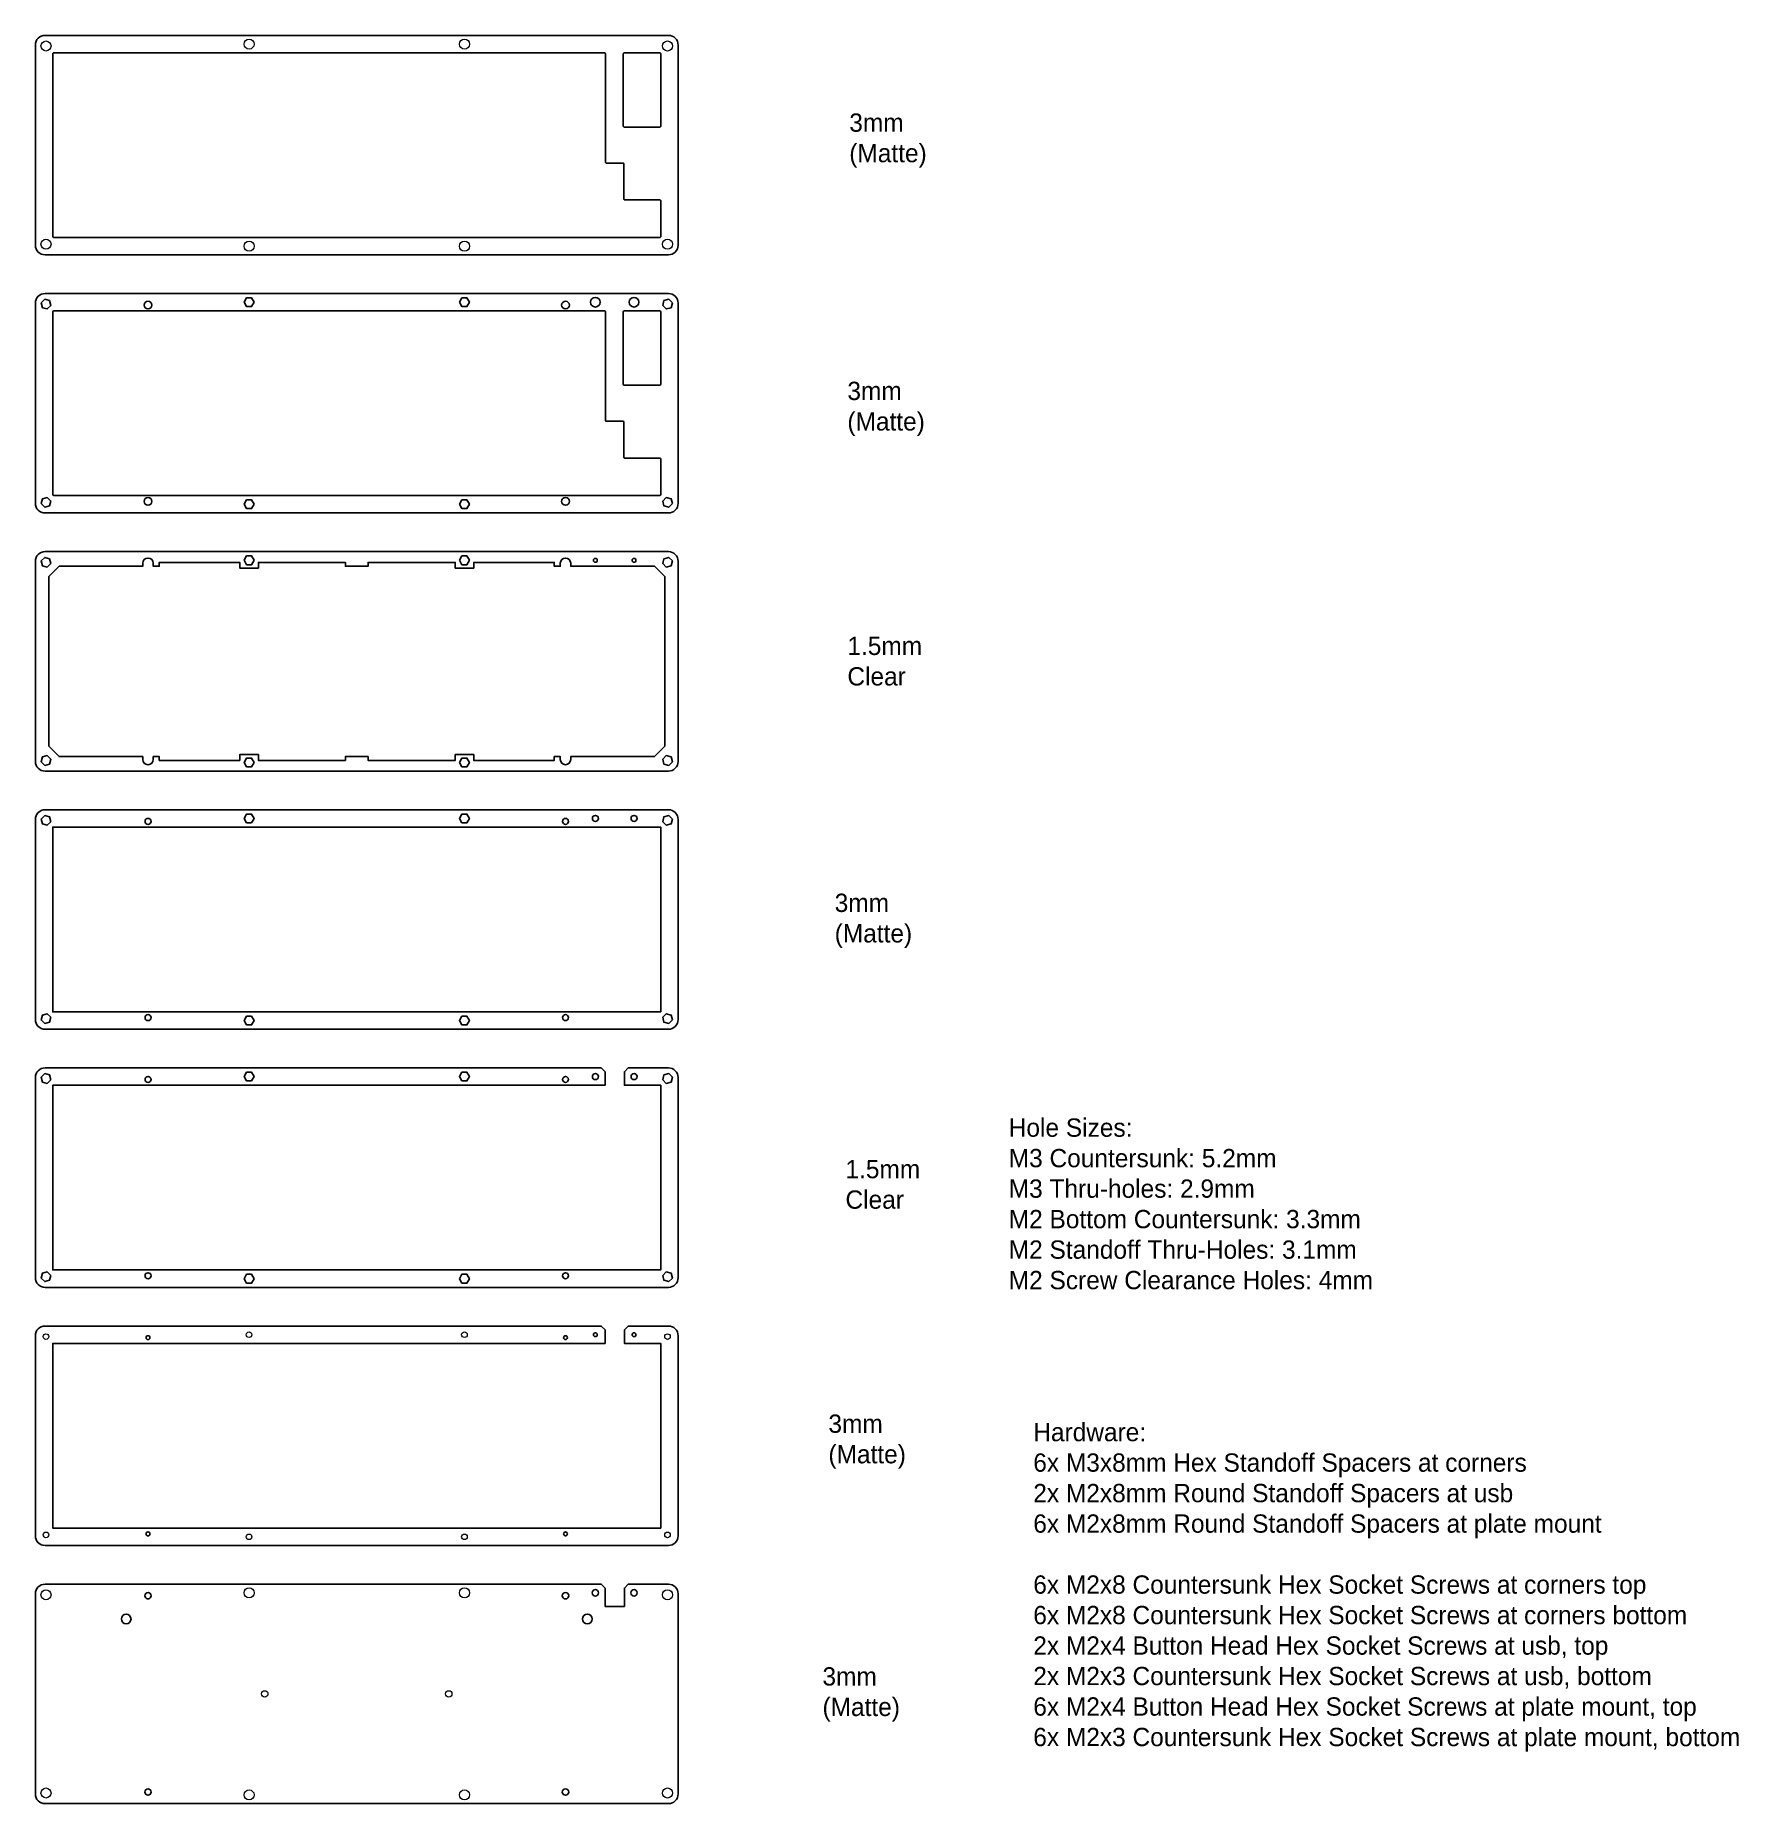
# Model space of a CAD drawing. Header units: millimetres. Extents: x 0 to 882, y 0 to 915.
import ezdxf

# ---------------------------------------------------------------- set-up
doc = ezdxf.new("R2010")
doc.units = ezdxf.units.MM
doc.header["$MEASUREMENT"] = 0

msp = doc.modelspace()

# ---------------------------------------------------------------- linework, layer by layer
for p, q in [((9, 677.5), (9, 772.1)), ((9.5, 772.6), (294.6, 772.6)), ((295.1, 772.1), (295.1, 715.95)), ((304.28, 772.1), (304.28, 734.65)), ((323.18, 772.6), (304.78, 772.6)), ((323.68, 734.65), (323.68, 772.1)), ((304.78, 734.15), (323.18, 734.15)), ((295.6, 715.45), (304.13, 715.45)), ((304.63, 714.95), (304.63, 696.9)), ((305.13, 696.4), (323.18, 696.4)), ((323.68, 695.9), (323.68, 677.5)), ((323.18, 677), (9.5, 677))]:
    msp.add_line(p, q)
for points in [[(332.68, 806.6, -0.414214), (327.68, 801.6), (5, 801.6, -0.414214), (0, 806.6), (0, 910.2, -0.414214), (5, 915.2), (327.68, 915.2, -0.414214), (332.68, 910.2)], [(295.1, 905.7), (295.1, 849.55, 0.414214), (295.6, 849.05), (304.13, 849.05, -0.414214), (304.63, 848.55), (304.63, 830.5, 0.414214), (305.13, 830), (323.18, 830, -0.414214), (323.68, 829.5), (323.68, 811.1, -0.414214), (323.18, 810.6), (9.5, 810.6, -0.414214), (9, 811.1), (9, 905.7, -0.414214), (9.5, 906.2), (294.6, 906.2, -0.414214)], [(304.78, 867.75), (323.18, 867.75, 0.414214), (323.68, 868.25), (323.68, 905.7, 0.414214), (323.18, 906.2), (304.78, 906.2, 0.414214), (304.28, 905.7), (304.28, 868.25, 0.414214)], [(332.68, 673, -0.414214), (327.68, 668), (5, 668, -0.414214), (0, 673), (0, 776.6, -0.414214), (5, 781.6), (327.68, 781.6, -0.414214), (332.68, 776.6)], [(5, 534.4), (327.68, 534.4, 0.414214), (332.68, 539.4), (332.68, 643, 0.414214), (327.68, 648), (5, 648, 0.414214), (0, 643), (0, 539.4, 0.414214)], [(6.9, 635.05), (12.3, 640.45), (55.6, 640.45), (55.6, 642, -1), (61, 642), (61, 640.45), (64.1, 640.45), (64.1, 642.45), (105.8, 642.45), (105.8, 639.45), (115.4, 639.45), (115.4, 642.45), (160.5, 642.45), (160.5, 640.45), (172.18, 640.45), (172.18, 642.45), (217.28, 642.45), (217.28, 639.45), (226.88, 639.45), (226.88, 642.45), (268.58, 642.45), (268.58, 640.45), (271.68, 640.45), (271.68, 642, -1), (277.08, 642), (277.08, 640.45), (320.38, 640.45), (325.78, 635.05), (325.78, 547.35), (320.38, 541.95), (277.08, 541.95), (277.08, 540.4, -1), (271.68, 540.4), (271.68, 541.95), (268.58, 541.95), (268.58, 539.95), (226.88, 539.95), (226.88, 542.95), (217.28, 542.95), (217.28, 539.95), (172.18, 539.95), (172.18, 541.95), (160.5, 541.95), (160.5, 539.95), (115.4, 539.95), (115.4, 542.95), (105.8, 542.95), (105.8, 539.95), (64.1, 539.95), (64.1, 541.95), (61, 541.95), (61, 540.4, -1), (55.6, 540.4), (55.6, 541.95), (12.3, 541.95), (6.9, 547.35)], [(0, 405.8), (0, 509.4, -0.414214), (5, 514.4), (327.68, 514.4, -0.414214), (332.68, 509.4), (332.68, 405.8, -0.414214), (327.68, 400.8), (5, 400.8, -0.414214)], [(294.85, 378.8), (292.85, 380.8), (5, 380.8, 0.414214), (0, 375.8), (0, 272.2, 0.414214), (5, 267.2), (327.68, 267.2, 0.414214), (332.68, 272.2), (332.68, 375.8, 0.414214), (327.68, 380.8), (306.85, 380.8), (304.85, 378.8), (304.85, 371.8), (323.68, 371.8), (323.68, 276.2), (9, 276.2), (9, 371.8), (294.85, 371.8)], [(294.85, 245.2), (292.85, 247.2), (5, 247.2, 0.414214), (0, 242.2), (0, 138.6, 0.414214), (5, 133.6), (327.68, 133.6, 0.414214), (332.68, 138.6), (332.68, 242.2, 0.414214), (327.68, 247.2), (306.85, 247.2), (304.85, 245.2), (304.85, 238.2), (323.68, 238.2), (323.68, 142.6), (9, 142.6), (9, 238.2), (294.85, 238.2)], [(294.85, 102.1), (304.85, 102.1), (304.85, 111.6), (306.85, 113.6), (327.68, 113.6, -0.414214), (332.68, 108.6), (332.68, 5, -0.414214), (327.68, 0), (5, 0, -0.414214), (0, 5), (0, 108.6, -0.414214), (5, 113.6), (292.85, 113.6), (294.85, 111.6)]]:
    msp.add_lwpolyline(points, format="xyb", close=True)
for points in [[(7.34, 777.94), (8.01, 775.43), (6.17, 773.59), (3.66, 774.26), (2.99, 776.77), (4.83, 778.61)], [(113.2, 777.1), (111.9, 774.85), (109.3, 774.85), (108, 777.1), (109.3, 779.35), (111.9, 779.35)], [(219.48, 777.1), (220.78, 774.85), (223.37, 774.85), (224.67, 777.1), (223.37, 779.35), (220.78, 779.35)], [(325.34, 777.94), (324.67, 775.43), (326.5, 773.59), (329.01, 774.26), (329.68, 776.77), (327.85, 778.61)], [(7.34, 671.66), (8.01, 674.17), (6.17, 676.01), (3.66, 675.34), (2.99, 672.83), (4.83, 670.99)], [(113.2, 672.5), (111.9, 674.75), (109.3, 674.75), (108, 672.5), (109.3, 670.25), (111.9, 670.25)], [(219.48, 672.5), (220.78, 674.75), (223.37, 674.75), (224.67, 672.5), (223.37, 670.25), (220.78, 670.25)], [(325.34, 671.66), (324.67, 674.17), (326.5, 676.01), (329.01, 675.34), (329.68, 672.83), (327.85, 670.99)], [(7.34, 644.34), (8.01, 641.83), (6.17, 639.99), (3.66, 640.66), (2.99, 643.17), (4.83, 645.01)], [(113.2, 643.5), (111.9, 641.25), (109.3, 641.25), (108, 643.5), (109.3, 645.75), (111.9, 645.75)], [(219.48, 643.5), (220.78, 641.25), (223.37, 641.25), (224.67, 643.5), (223.37, 645.75), (220.78, 645.75)], [(325.34, 644.34), (324.67, 641.83), (326.5, 639.99), (329.01, 640.66), (329.68, 643.17), (327.85, 645.01)], [(7.34, 538.06), (8.01, 540.57), (6.17, 542.41), (3.66, 541.74), (2.99, 539.23), (4.83, 537.39)], [(113.2, 538.9), (111.9, 541.15), (109.3, 541.15), (108, 538.9), (109.3, 536.65), (111.9, 536.65)], [(219.48, 538.9), (220.78, 541.15), (223.37, 541.15), (224.67, 538.9), (223.37, 536.65), (220.78, 536.65)], [(325.34, 538.06), (324.67, 540.57), (326.5, 542.41), (329.01, 541.74), (329.68, 539.23), (327.85, 537.39)], [(8.01, 508.23), (6.17, 506.39), (3.66, 507.06), (2.99, 509.57), (4.83, 511.41), (7.34, 510.74)], [(323.68, 409.8), (9, 409.8), (9, 505.4), (323.68, 505.4)], [(111.9, 507.65), (109.3, 507.65), (108, 509.9), (109.3, 512.15), (111.9, 512.15), (113.2, 509.9)], [(220.78, 507.65), (223.37, 507.65), (224.67, 509.9), (223.37, 512.15), (220.78, 512.15), (219.48, 509.9)], [(324.67, 508.23), (326.5, 506.39), (329.01, 507.06), (329.68, 509.57), (327.85, 511.41), (325.34, 510.74)], [(8.01, 406.97), (6.17, 408.81), (3.66, 408.14), (2.99, 405.63), (4.83, 403.79), (7.34, 404.46)], [(111.9, 407.55), (109.3, 407.55), (108, 405.3), (109.3, 403.05), (111.9, 403.05), (113.2, 405.3)], [(220.78, 407.55), (223.37, 407.55), (224.67, 405.3), (223.37, 403.05), (220.78, 403.05), (219.48, 405.3)], [(324.67, 406.97), (326.5, 408.81), (329.01, 408.14), (329.68, 405.63), (327.85, 403.79), (325.34, 404.46)], [(8.01, 374.63), (6.17, 372.79), (3.66, 373.46), (2.99, 375.97), (4.83, 377.81), (7.34, 377.14)], [(111.9, 374.05), (109.3, 374.05), (108, 376.3), (109.3, 378.55), (111.9, 378.55), (113.2, 376.3)], [(220.78, 374.05), (223.37, 374.05), (224.67, 376.3), (223.37, 378.55), (220.78, 378.55), (219.48, 376.3)], [(324.67, 374.63), (326.5, 372.79), (329.01, 373.46), (329.68, 375.97), (327.85, 377.81), (325.34, 377.14)], [(8.01, 273.37), (6.17, 275.21), (3.66, 274.54), (2.99, 272.03), (4.83, 270.19), (7.34, 270.86)], [(324.67, 273.37), (326.5, 275.21), (329.01, 274.54), (329.68, 272.03), (327.85, 270.19), (325.34, 270.86)], [(111.9, 273.95), (109.3, 273.95), (108, 271.7), (109.3, 269.45), (111.9, 269.45), (113.2, 271.7)], [(220.78, 273.95), (223.37, 273.95), (224.67, 271.7), (223.37, 269.45), (220.78, 269.45), (219.48, 271.7)]]:
    msp.add_lwpolyline(points, close=True)
at = {"lineweight": 0}
for centre, radius in [((5.5, 909.7), 2.6), ((110.6, 910.7), 2.6), ((222.08, 910.7), 2.6), ((327.18, 909.7), 2.6), ((5.5, 807.1), 2.6), ((110.6, 806.1), 2.6), ((222.08, 806.1), 2.6), ((327.18, 807.1), 2.6), ((5.5, 241.7), 1.45), ((110.6, 242.7), 1.45), ((222.08, 242.7), 1.45), ((327.18, 241.7), 1.45), ((5.5, 139.1), 1.45), ((110.6, 138.1), 1.45), ((222.08, 138.1), 1.45), ((327.18, 139.1), 1.45), ((5.5, 108.1), 2.6), ((110.6, 109.1), 2.6), ((222.08, 109.1), 2.6), ((327.18, 108.1), 2.6), ((118.71, 56.8), 1.65), ((213.96, 56.8), 1.65), ((5.5, 5.5), 2.6), ((110.6, 4.5), 2.6), ((222.08, 4.5), 2.6), ((327.18, 5.5), 2.6)]:
    msp.add_circle(centre, radius, dxfattribs=at)
for centre, radius in [((289.85, 777.1), 2.5), ((309.85, 777.1), 2.5), ((58.3, 775.6), 2), ((274.38, 775.6), 2), ((58.3, 674), 2), ((274.38, 674), 2), ((289.85, 643.5), 1), ((309.85, 643.5), 1), ((58.3, 508.4), 1.55), ((274.38, 508.4), 1.55), ((289.85, 509.9), 1.55), ((309.85, 509.9), 1.55), ((58.3, 406.8), 1.55), ((274.38, 406.8), 1.55), ((58.3, 374.8), 1.55), ((274.38, 374.8), 1.55), ((289.85, 376.3), 1.55), ((309.85, 376.3), 1.55), ((58.3, 273.2), 1.55), ((274.38, 273.2), 1.55), ((58.3, 241.2), 1), ((274.38, 241.2), 1), ((289.85, 242.7), 1), ((309.85, 242.7), 1), ((58.3, 139.6), 1), ((274.38, 139.6), 1), ((289.85, 109.1), 1.65), ((309.85, 109.1), 1.65), ((58.3, 107.6), 1.65), ((274.38, 107.6), 1.65), ((47, 95.6), 2.5), ((285.68, 95.6), 2.5), ((58.3, 6), 1.65), ((274.38, 6), 1.65)]:
    msp.add_circle(centre, radius)
for centre, start, end in [((9.5, 772.1), 90, 180), ((294.6, 772.1), 0, 90), ((304.78, 772.1), 90, 180), ((323.18, 772.1), 0, 90), ((304.78, 734.65), 180, 270), ((323.18, 734.65), 270, 0), ((295.6, 715.95), 180, 270), ((304.13, 714.95), 0, 90), ((305.13, 696.9), 180, 270), ((323.18, 695.9), 0, 90), ((9.5, 677.5), 180, 270), ((323.18, 677.5), 270, 0)]:
    msp.add_arc(centre, 0.5, start, end)

# ---------------------------------------------------------------- texts
at = {"lineweight": 0, "attachment_point": 1}
for s, insert, char_height in [('3mm\\P(Matte) ', (421.25, 874.78), 9.467), ('3mm\\P(Matte) ', (420.27, 735.93), 9.467), ('3mm\\P(Matte) ', (413.7, 470.97), 9.467), ('3mm\\P(Matte) ', (410.46, 201.38), 9.467), ('3mm (Matte) ', (407.38, 70.59), 9.4674)]:
    msp.add_mtext_dynamic_manual_height_columns(s, width=41.6283, gutter_width=1, heights=[0], dxfattribs=dict(at, insert=insert, char_height=char_height))
at = {"attachment_point": 1}
for s, width, heights, insert, char_height in [('1.5mm\\PClear', 162.6967, [31.7], (420.27, 603.97), 9.467), ('Hole Sizes:\\PM3 Countersunk: 5.2mm\\PM3 Thru-holes: 2.9mm\\PM2 Bottom Countersunk: 3.3mm\\PM2 Standoff Thru-Holes: 3.1mm\\PM2 Screw Clearance Holes: 4mm', 480.6459, [0], (503.78, 354.62), 9.4674), ('1.5mm\\PClear', 162.6967, [31.7], (419.28, 333.15), 9.467), ('Hardware:\\P6x M3x8mm Hex Standoff Spacers at corners\\P2x M2x8mm Round Standoff Spacers at usb\\P6x M2x8mm Round Standoff Spacers at plate mount\\P\\P6x M2x8 Countersunk Hex Socket Screws at corners top\\P6x M2x8 Countersunk Hex Socket Screws at corners bottom\\P2x M2x4 Button Head Hex Socket Screws at usb, top\\P2x M2x3 Countersunk Hex Socket Screws at usb, bottom\\P6x M2x4 Button Head Hex Socket Screws at plate mount, top\\P6x M2x3 Countersunk Hex Socket Screws at plate mount, bottom', 615.2194, [317.18], (516.48, 197.04), 9.4674)]:
    msp.add_mtext_dynamic_manual_height_columns(s, width=width, gutter_width=1, heights=heights, dxfattribs=dict(at, insert=insert, char_height=char_height))

doc.saveas('drawing.dxf')
